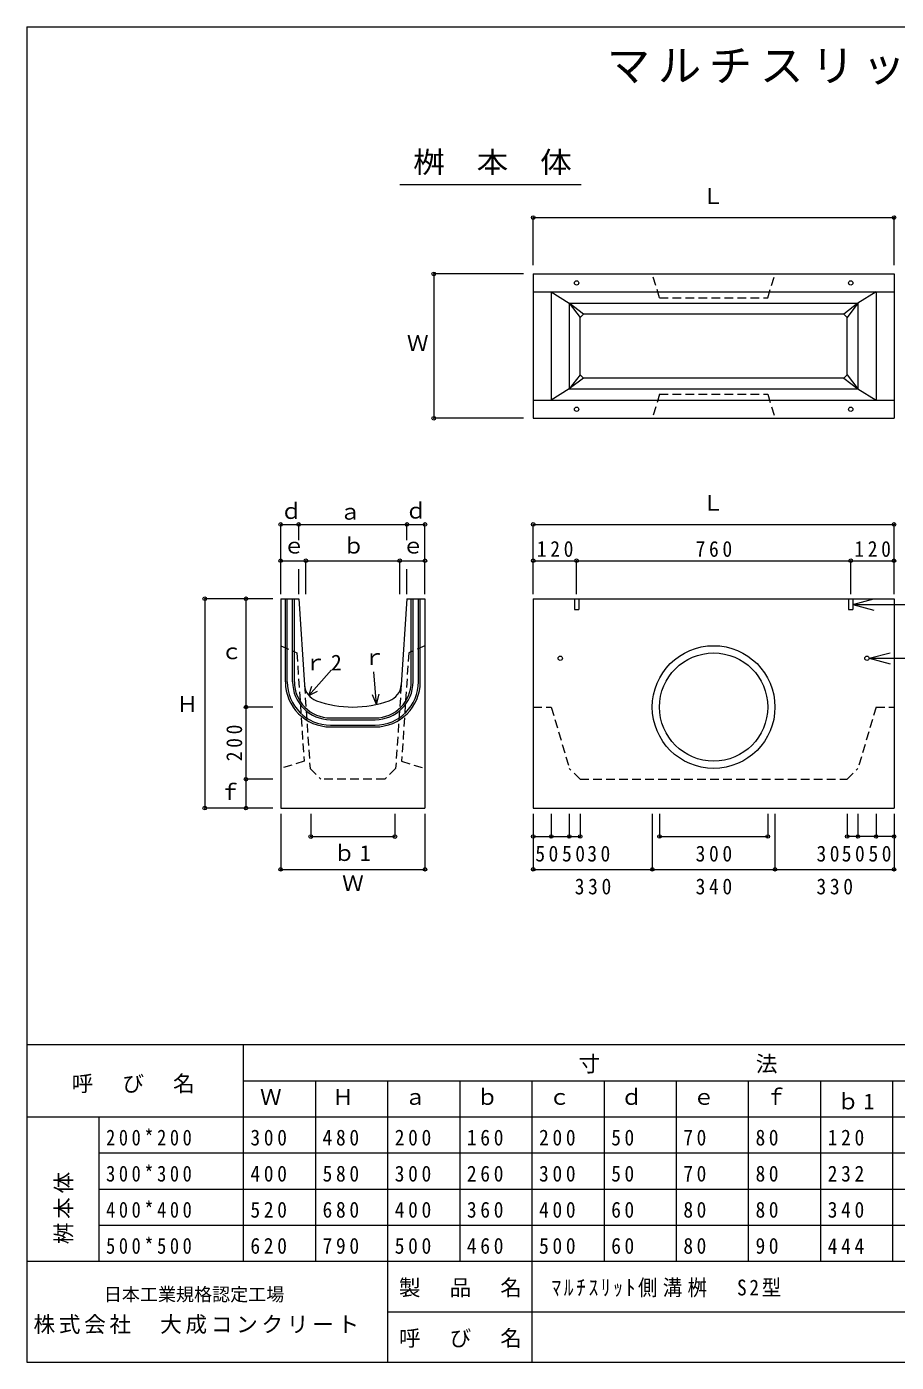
# Model space of a CAD drawing. Units: millimetres, scale not verified. Extents: x -2697 to 2703, y -1855 to 1845.
# Drawn here: x -2697 to -286, y -1855 to 1845 of the extents above; entities that cross this region are included whole.
import ezdxf
from ezdxf.enums import TextEntityAlignment as Align

# ---------------------------------------------------------------- set-up
doc = ezdxf.new("R2010")
doc.units = ezdxf.units.MM
doc.header["$LTSCALE"] = 20
doc.header["$PDMODE"] = 32
doc.header["$PDSIZE"] = 10
doc.linetypes.add('DASHED1', pattern=[1.8, 1.2, -0.6])
doc.linetypes.add('DASHED2', pattern=[3, 2, -1])
doc.layers.add('0-0_通り芯', color=7, linetype='Continuous', lineweight=18)
doc.styles.add('ＭＳ ゴシック', font='')
doc.styles.get('ＭＳ ゴシック').set_extended_font_data('MS Gothic')

msp = doc.modelspace()

# ---------------------------------------------------------------- linework, layer by layer
at = {"layer": '0-0_通り芯', "color": 2}
for p, q in [((-2696.53, 1845.45), (-2696.53, -1854.55)), ((-2696.53, 1845.45), (2703.47, 1845.45)), ((-1662.66, 1408.54), (-1159.88, 1408.54)), ((-2696.53, -1574.55), (2703.47, -1574.55)), ((-1696.53, -1574.55), (-1696.53, -1854.55)), ((-1296.53, -1574.55), (-1296.53, -1854.55)), ((-1696.53, -1714.55), (1643.47, -1714.55)), ((-2696.53, -1854.55), (2703.47, -1854.55))]:
    msp.add_line(p, q, dxfattribs=at)
at = {"layer": '0-0_通り芯'}
for p, q in [((-1292.66, 1316.62), (-292.66, 1316.62)), ((-1292.66, 1184.45), (-1292.66, 1316.62)), ((-292.66, 1184.45), (-292.66, 1316.62)), ((-1568.36, 1160.69), (-1568.36, 760.69)), ((-1320.02, 1160.69), (-1568.36, 1160.69)), ((-1320.02, 760.69), (-1568.36, 760.69)), ((-1992.66, 466.62), (-1942.66, 466.62)), ((-1992.66, 273.54), (-1992.66, 466.62)), ((-1942.66, 423.27), (-1942.66, 466.62)), ((-1642.66, 423.27), (-1642.66, 466.62)), ((-1592.66, 273.54), (-1592.66, 466.62)), ((-1292.66, 466.62), (-292.66, 466.62)), ((-1292.66, 273.54), (-1292.66, 466.62)), ((-292.66, 273.54), (-292.66, 466.62)), ((-1992.66, 366.14), (-1922.66, 366.14)), ((-1992.66, 273.54), (-1992.66, 366.14)), ((-1942.66, 273.54), (-1942.66, 343.07)), ((-1642.66, 273.54), (-1642.66, 343.07)), ((-1592.66, 273.54), (-1592.66, 366.14)), ((-1292.66, 366.14), (-1172.66, 366.14)), ((-1292.66, 273.54), (-1292.66, 366.14)), ((-292.66, 273.54), (-292.66, 366.14)), ((-2203.1, 260.69), (-2203.1, -319.31)), ((-2013.96, 260.69), (-2203.1, 260.69)), ((-2088.83, 260.69), (-2088.83, -39.31)), ((-2013.96, 260.69), (-2088.83, 260.69)), ((-406.66, 244.94), (-348.71, 260.47)), ((-406.66, 244.94), (-348.71, 229.41)), ((-406.66, 244.94), (359.33, 244.94)), ((-361.66, 95.69), (-303.71, 111.22)), ((-361.66, 95.69), (-303.71, 80.17)), ((-361.66, 95.69), (-361.66, 95.69)), ((-361.66, 95.69), (468.29, 95.69)), ((-1851.42, 64.22), (-1915.03, -6.99)), ((-1726.87, -32), (-1734.27, 57.98)), ((-1915.03, -6.99), (-1905.82, 18.62)), ((-1915.03, -6.99), (-1890.61, 5.04)), ((-1726.87, -32), (-1738.19, -5.44)), ((-1726.87, -32), (-1720.04, -3.95)), ((-2013.96, -319.31), (-2203.1, -319.31)), ((-2013.96, -319.31), (-2088.83, -319.31)), ((-1992.66, -335.26), (-1992.66, -488.94)), ((-1909.33, -335.26), (-1909.33, -398.02)), ((-1676, -335.26), (-1676, -398.02)), ((-1592.66, -335.26), (-1592.66, -488.94)), ((-1292.66, -335.26), (-1292.66, -488.94)), ((-1292.66, -335.26), (-1292.66, -397.98)), ((-1162.66, -335.26), (-1162.66, -397.98)), ((-962.66, -335.26), (-962.66, -488.94)), ((-942.66, -335.26), (-942.66, -397.98)), ((-642.66, -335.26), (-642.66, -397.98)), ((-622.66, -335.26), (-622.66, -488.94)), ((-422.66, -335.26), (-422.66, -397.98)), ((-292.66, -335.26), (-292.66, -488.94)), ((-292.66, -335.26), (-292.66, -397.98)), ((-1909.33, -398.02), (-1676, -398.02)), ((-1292.66, -397.98), (-1242.66, -397.98)), ((-942.66, -397.98), (-642.66, -397.98)), ((-292.66, -397.98), (-342.66, -397.98)), ((-1992.66, -488.94), (-1592.66, -488.94)), ((-2696.53, -974.55), (703.47, -974.55)), ((-2096.53, -974.55), (-2096.53, -1574.55)), ((-2096.53, -1074.55), (303.47, -1074.55)), ((-1896.53, -1074.55), (-1896.53, -1574.55)), ((-1696.53, -1074.55), (-1696.53, -1574.55)), ((-1496.53, -1074.55), (-1496.53, -1574.55)), ((-1296.53, -1074.55), (-1296.53, -1574.55)), ((-1096.53, -1074.55), (-1096.53, -1574.55)), ((-896.53, -1074.55), (-896.53, -1574.55)), ((-696.53, -1074.55), (-696.53, -1574.55)), ((-496.53, -1074.55), (-496.53, -1574.55)), ((-296.53, -1074.55), (-296.53, -1574.55)), ((-2696.53, -1174.55), (703.47, -1174.55)), ((-2496.53, -1174.55), (-2496.53, -1574.55)), ((-2496.53, -1274.55), (703.47, -1274.55)), ((-2496.53, -1374.55), (703.47, -1374.55)), ((-2496.53, -1474.55), (703.47, -1474.55)), ((-2496.53, -1574.55), (703.47, -1574.55))]:
    msp.add_line(p, q, dxfattribs=at)
at = {"layer": '0-0_通り芯', "color": 3}
for p, q in [((-1292.66, 1160.69), (-292.66, 1160.69)), ((-1292.66, 1160.69), (-1292.66, 760.69)), ((-292.66, 1160.69), (-292.66, 760.69)), ((-1292.66, 1110.69), (-292.66, 1110.69)), ((-1242.66, 1110.69), (-1242.66, 810.69)), ((-1242.66, 1110.69), (-1192.66, 1079.19)), ((-342.66, 1110.69), (-392.66, 1079.19)), ((-342.66, 1110.69), (-342.66, 810.69)), ((-1192.66, 1079.19), (-392.66, 1079.19)), ((-392.66, 1079.19), (-431.66, 1049.19)), ((-392.66, 1079.19), (-422.66, 1040.19)), ((-392.66, 1079.19), (-392.66, 842.19)), ((-1153.66, 1049.19), (-1162.66, 1040.19)), ((-1162.66, 881.19), (-1162.66, 1040.19)), ((-431.66, 1049.19), (-1153.66, 1049.19)), ((-431.66, 1049.19), (-422.66, 1040.19)), ((-422.66, 881.19), (-422.66, 1040.19)), ((-1162.66, 881.19), (-1192.66, 842.19)), ((-1153.66, 872.19), (-1192.66, 842.19)), ((-1162.66, 881.19), (-1153.66, 872.19)), ((-431.66, 872.19), (-1153.66, 872.19)), ((-422.66, 881.19), (-431.66, 872.19)), ((-431.66, 872.19), (-392.66, 842.19)), ((-422.66, 881.19), (-392.66, 842.19)), ((-1192.66, 842.19), (-1242.66, 810.69)), ((-392.66, 842.19), (-342.66, 810.69)), ((-1292.66, 810.69), (-292.66, 810.69)), ((-1292.66, 760.69), (-292.66, 760.69)), ((-1992.66, 260.69), (-1942.66, 260.69)), ((-1979.66, 30.69), (-1979.66, 260.69)), ((-1974.66, 30.69), (-1974.66, 260.69)), ((-1959.66, 30.69), (-1959.66, 260.69)), ((-1954.66, 30.69), (-1954.66, 260.69)), ((-1942.66, 260.69), (-1926.75, 21.97)), ((-1642.66, 260.69), (-1658.58, 21.97)), ((-1642.66, 260.69), (-1592.66, 260.69)), ((-1630.66, 30.69), (-1630.66, 260.69)), ((-1625.66, 30.69), (-1625.66, 260.69)), ((-1610.66, 30.69), (-1610.66, 260.69)), ((-1605.66, 30.69), (-1605.66, 260.69)), ((-1592.66, 260.69), (-1592.66, -319.31)), ((-1292.66, 260.69), (-292.66, 260.69)), ((-292.66, 260.69), (-292.66, -319.31)), ((-1854.66, -69.31), (-1730.66, -69.31)), ((-1854.66, -74.31), (-1730.66, -74.31)), ((-1854.66, -89.31), (-1730.66, -89.31)), ((-1854.66, -94.31), (-1730.66, -94.31))]:
    msp.add_line(p, q, dxfattribs=at)
at = {"layer": '0-0_通り芯', "color": 3, "linetype": 'DASHED1'}
for p, q in [((-942.66, 1094.19), (-962.66, 1160.69)), ((-942.66, 827.19), (-962.66, 760.69)), ((-1658.58, 21.97), (-1674, -209.31)), ((-1292.66, -39.31), (-1242.66, -39.31)), ((-1242.66, -39.31), (-1192.66, -209.31)), ((-342.66, -39.31), (-392.66, -209.31)), ((-342.66, -39.31), (-292.66, -39.31)), ((-1674, -209.31), (-1704, -239.31)), ((-1162.66, -239.31), (-1192.66, -209.31)), ((-422.66, -239.31), (-392.66, -209.31)), ((-1704, -239.31), (-1881.33, -239.31)), ((-1162.66, -239.31), (-422.66, -239.31))]:
    msp.add_line(p, q, dxfattribs=at)
at = {"layer": '0-0_通り芯', "color": 3, "linetype": 'DASHED2'}
for p, q in [((-1178.66, 260.69), (-1178.66, 230.69)), ((-1166.66, 260.69), (-1166.66, 230.69)), ((-418.66, 260.69), (-418.66, 230.69)), ((-406.66, 260.69), (-406.66, 230.69)), ((-1178.66, 230.69), (-1166.66, 230.69)), ((-418.66, 230.69), (-406.66, 230.69))]:
    msp.add_line(p, q, dxfattribs=at)
at = {"layer": '0-0_通り芯', "color": 3, "linetype": 'DASHED1'}
for points in [[(-942.66, 1094.19), (-642.66, 1094.19), (-622.66, 1160.69)], [(-942.66, 827.19), (-642.66, 827.19), (-622.66, 760.69)], [(-1992.66, 130.69), (-1947.7, 110.69), (-1927.7, -189.31), (-1992.66, -209.31)], [(-1592.66, 130.69), (-1637.63, 110.69), (-1657.63, -189.31), (-1592.66, -209.31)], [(-1926.75, 21.97), (-1911.33, -209.31), (-1881.33, -239.31)]]:
    msp.add_lwpolyline(points, dxfattribs=at)
at = {"layer": '0-0_通り芯', "color": 3}
for points in [[(-1192.66, 1079.19), (-1192.66, 842.19), (-392.66, 842.19)], [(-1153.66, 1049.19), (-1192.66, 1079.19), (-1162.66, 1040.19)], [(-1992.66, 260.69), (-1992.66, -319.31), (-1592.66, -319.31)], [(-1292.66, 260.69), (-1292.66, -319.31), (-292.66, -319.31)]]:
    msp.add_lwpolyline(points, dxfattribs=at)
at = {"layer": '0-0_通り芯'}
for points in [[(-1942.66, 466.62), (-1642.66, 466.62), (-1592.66, 466.62)], [(-1922.66, 273.54), (-1922.66, 366.14), (-1662.66, 366.14)], [(-1662.66, 273.54), (-1662.66, 366.14), (-1592.66, 366.14)], [(-1172.66, 273.54), (-1172.66, 366.14), (-412.66, 366.14)], [(-412.66, 273.54), (-412.66, 366.14), (-292.66, 366.14)], [(-2013.96, -39.31), (-2088.83, -39.31), (-2088.83, -239.31)], [(-2013.96, -239.31), (-2088.83, -239.31), (-2088.83, -319.31)], [(-1242.66, -335.26), (-1242.66, -397.98), (-1192.66, -397.98)], [(-1192.66, -335.26), (-1192.66, -397.98), (-1162.66, -397.98)], [(-392.66, -335.26), (-392.66, -397.98), (-422.66, -397.98)], [(-342.66, -335.26), (-342.66, -397.98), (-392.66, -397.98)], [(-1292.66, -488.94), (-962.66, -488.94), (-622.66, -488.94), (-292.66, -488.94)]]:
    msp.add_lwpolyline(points, dxfattribs=at)
at = {"layer": '0-0_通り芯', "color": 3}
for centre, radius in [((-1172.66, 1135.69), 6), ((-412.66, 1135.69), 6), ((-1172.66, 785.69), 6), ((-412.66, 785.69), 6), ((-792.66, -39.31), 170), ((-1217.66, 95.69), 6), ((-792.66, -39.31), 150), ((-367.66, 95.69), 6)]:
    msp.add_circle(centre, radius, dxfattribs=at)
for centre, radius, start, end in [((-1854.66, 30.69), 125, 180, 270), ((-1854.66, 30.69), 120, 180, 270), ((-1854.66, 30.69), 105, 180, 270), ((-1854.66, 30.69), 100, 180, 270), ((-1876.86, 25.3), 50, 183.81407, 250.31894), ((-1730.66, 30.69), 100, 270, 0), ((-1730.66, 30.69), 105, 270, 0), ((-1730.66, 30.69), 120, 270, 0), ((-1730.66, 30.69), 125, 270, 0), ((-1708.47, 25.3), 50, 289.68105, 356.18591), ((-1792.66, 260.69), 300, 250.31894, 289.68105)]:
    msp.add_arc(centre, radius, start, end, dxfattribs=at)
at = {"layer": '0-0_通り芯'}
for p in [(-1292.66, 1316.62), (-292.66, 1316.62), (-1568.36, 1160.69), (-1568.36, 760.69), (-1992.66, 466.62), (-1942.66, 466.62), (-1642.66, 466.62), (-1592.66, 466.62), (-1292.66, 466.62), (-292.66, 466.62), (-1992.66, 366.14), (-1922.66, 366.14), (-1662.66, 366.14), (-1592.66, 366.14), (-1292.66, 366.14), (-1172.66, 366.14), (-412.66, 366.14), (-292.66, 366.14), (-2203.1, 260.69), (-2088.83, 260.69), (-2088.83, -39.31), (-2088.83, -239.31), (-2203.1, -319.31), (-2088.83, -319.31), (-1909.33, -398.02), (-1676, -398.02), (-1292.66, -397.98), (-1242.66, -397.98), (-1192.66, -397.98), (-1162.66, -397.98), (-942.66, -397.98), (-642.66, -397.98), (-422.66, -397.98), (-392.66, -397.98), (-342.66, -397.98), (-292.66, -397.98), (-1992.66, -488.94), (-1592.66, -488.94), (-1292.66, -488.94), (-962.66, -488.94), (-622.66, -488.94), (-292.66, -488.94)]:
    msp.add_point(p, dxfattribs=at)

# ---------------------------------------------------------------- texts
at = {"layer": '0-0_通り芯', "style": 'ＭＳ ゴシック', "width": 1.1}
msp.add_text('桝\u3000本\u3000体', height=58.65, dxfattribs=at).set_placement((-1625.69, 1423.33), align=Align.BOTTOM_LEFT)
at = {"layer": '0-0_通り芯', "style": 'ＭＳ ゴシック'}
for s, p in [('Ｌ', (-824.67, 1341.26)), ('Ｗ', (-1642.8, 933.72)), ('ｄ', (-1993.19, 468.69)), ('ｄ', (-1647.57, 469.64)), ('Ｌ', (-824.67, 491.26)), ('ａ', (-1830.26, 466.62)), ('ｅ', (-1985.69, 372.8)), ('ｂ', (-1820.65, 372.8)), ('ｅ', (-1655.69, 372.8)), ('ｃ', (-2158.63, 79.91)), ('ｒ', (-1763.08, 63.9)), ('Ｈ', (-2281.4, -66.41)), ('ｆ', (-2162.97, -310.12)), ('Ｗ', (-1822.38, -562.55)), ('Ｗ', (-2049.98, -1154.55)), ('Ｈ', (-1849.98, -1154.55)), ('ａ', (-1649.98, -1154.55)), ('ｂ', (-1449.98, -1154.55)), ('ｃ', (-1249.98, -1154.55)), ('ｄ', (-1049.98, -1154.55)), ('ｅ', (-849.98, -1154.55)), ('ｆ', (-649.98, -1154.55))]:
    msp.add_text(s, height=43.99, dxfattribs=at).set_placement(p, align=Align.BOTTOM_LEFT)
at = {"layer": '0-0_通り芯', "color": 4, "style": 'ＭＳ ゴシック'}
msp.add_text('日本工業規格認定工場', height=36.66, dxfattribs=at).set_placement((-2482.75, -1695.76), align=Align.BOTTOM_LEFT)
at = {"layer": '0-0_通り芯', "color": 3, "insert": (-1088.85, 1683.76), "char_height": 87.98, "attachment_point": 7, "style": 'ＭＳ ゴシック'}
msp.add_mtext('\\T1.18;マルチスリット側溝桝\u3000S2型', dxfattribs=at)
at = {"layer": '0-0_通り芯', "char_height": 43.99, "attachment_point": 7, "style": 'ＭＳ ゴシック'}
for s, insert in [('\\T1.38;\\W0.9;120', (-1282.66, 376.14)), ('\\T1.38;\\W0.9;760', (-842.66, 376.14)), ('\\T1.38;\\W0.9;120', (-402.66, 376.14)), ('\\T1.22;ｒ2', (-1926.45, 61.98)), ('\\T1.22;ｂ1', (-1846.42, -466.38)), ('\\T1.36;\\W0.9;50', (-1286.83, -467.98)), ('\\T1.36;\\W0.9;50', (-1212.75, -467.98)), ('\\T1.36;\\W0.9;30', (-1142.75, -467.98)), ('\\T1.38;\\W0.9;300', (-842.66, -467.98)), ('\\T1.36;\\W0.9;30', (-507.57, -467.98)), ('\\T1.36;\\W0.9;50', (-437.57, -467.98)), ('\\T1.36;\\W0.9;50', (-363.5, -467.98)), ('\\T1.38;\\W0.9;330', (-1177.66, -558.94)), ('\\T1.38;\\W0.9;340', (-842.66, -558.94)), ('\\T1.38;\\W0.9;330', (-507.66, -558.94)), ('\\T1.17;寸\u3000\u3000\u3000\u3000\u3000\u3000法', (-1167.1, -1054.55)), ('\\T1.17;呼\u3000び\u3000名', (-2571.88, -1109.16)), ('\\T1.22;ｂ1', (-449.98, -1154.55)), ('\\T1.39;\\W0.85;200*200', (-2476.53, -1254.55)), ('\\T1.38;\\W0.9;300', (-2076.53, -1254.55)), ('\\T1.38;\\W0.9;480', (-1876.53, -1254.55)), ('\\T1.38;\\W0.9;200', (-1676.53, -1254.55)), ('\\T1.38;\\W0.9;160', (-1476.53, -1254.55)), ('\\T1.38;\\W0.9;200', (-1276.53, -1254.55)), ('\\T1.36;\\W0.9;50', (-1076.53, -1254.55)), ('\\T1.36;\\W0.9;70', (-876.53, -1254.55)), ('\\T1.36;\\W0.9;80', (-676.53, -1254.55)), ('\\T1.38;\\W0.9;120', (-476.53, -1254.55)), ('\\T1.39;\\W0.85;300*300', (-2476.53, -1354.55)), ('\\T1.38;\\W0.9;400', (-2076.53, -1354.55)), ('\\T1.38;\\W0.9;580', (-1876.53, -1354.55)), ('\\T1.38;\\W0.9;300', (-1676.53, -1354.55)), ('\\T1.38;\\W0.9;260', (-1476.53, -1354.55)), ('\\T1.38;\\W0.9;300', (-1276.53, -1354.55)), ('\\T1.36;\\W0.9;50', (-1076.53, -1354.55)), ('\\T1.36;\\W0.9;70', (-876.53, -1354.55)), ('\\T1.36;\\W0.9;80', (-676.53, -1354.55)), ('\\T1.38;\\W0.9;232', (-476.53, -1354.55)), ('\\T1.39;\\W0.85;400*400', (-2476.53, -1454.55)), ('\\T1.38;\\W0.9;520', (-2076.53, -1454.55)), ('\\T1.38;\\W0.9;680', (-1876.53, -1454.55)), ('\\T1.38;\\W0.9;400', (-1676.53, -1454.55)), ('\\T1.38;\\W0.9;360', (-1476.53, -1454.55)), ('\\T1.38;\\W0.9;400', (-1276.53, -1454.55)), ('\\T1.36;\\W0.9;60', (-1076.53, -1454.55)), ('\\T1.36;\\W0.9;80', (-876.53, -1454.55)), ('\\T1.36;\\W0.9;80', (-676.53, -1454.55)), ('\\T1.38;\\W0.9;340', (-476.53, -1454.55)), ('\\T1.39;\\W0.85;500*500', (-2476.53, -1554.55)), ('\\T1.38;\\W0.9;620', (-2076.53, -1554.55)), ('\\T1.38;\\W0.9;790', (-1876.53, -1554.55)), ('\\T1.38;\\W0.9;500', (-1676.53, -1554.55)), ('\\T1.38;\\W0.9;460', (-1476.53, -1554.55)), ('\\T1.38;\\W0.9;500', (-1276.53, -1554.55)), ('\\T1.36;\\W0.9;60', (-1076.53, -1554.55)), ('\\T1.36;\\W0.9;80', (-876.53, -1554.55)), ('\\T1.36;\\W0.9;90', (-676.53, -1554.55)), ('\\T1.38;\\W0.9;444', (-476.53, -1554.55)), ('\\T1.17;製\u3000品\u3000名', (-1664.86, -1674.55)), ('\\T1.27;\\W0.9;ﾏﾙﾁｽﾘｯﾄ側溝桝\u3000S2型', (-1242.35, -1674.55)), ('\\T1.17;株式会社\u3000大成コンクリート', (-2677.76, -1776.58)), ('\\T1.17;呼\u3000び\u3000名', (-1664.86, -1814.55))]:
    msp.add_mtext(s, dxfattribs=dict(at, insert=insert))
at = {"layer": '0-0_通り芯', "char_height": 43.99, "attachment_point": 7, "rotation": 90, "style": 'ＭＳ ゴシック'}
for s, insert in [('\\T1.38;\\W0.9;200', (-2098.83, -189.31)), ('\\T1.17;桝本体', (-2567.01, -1527.41))]:
    msp.add_mtext(s, dxfattribs=dict(at, insert=insert))

doc.saveas('drawing.dxf')
